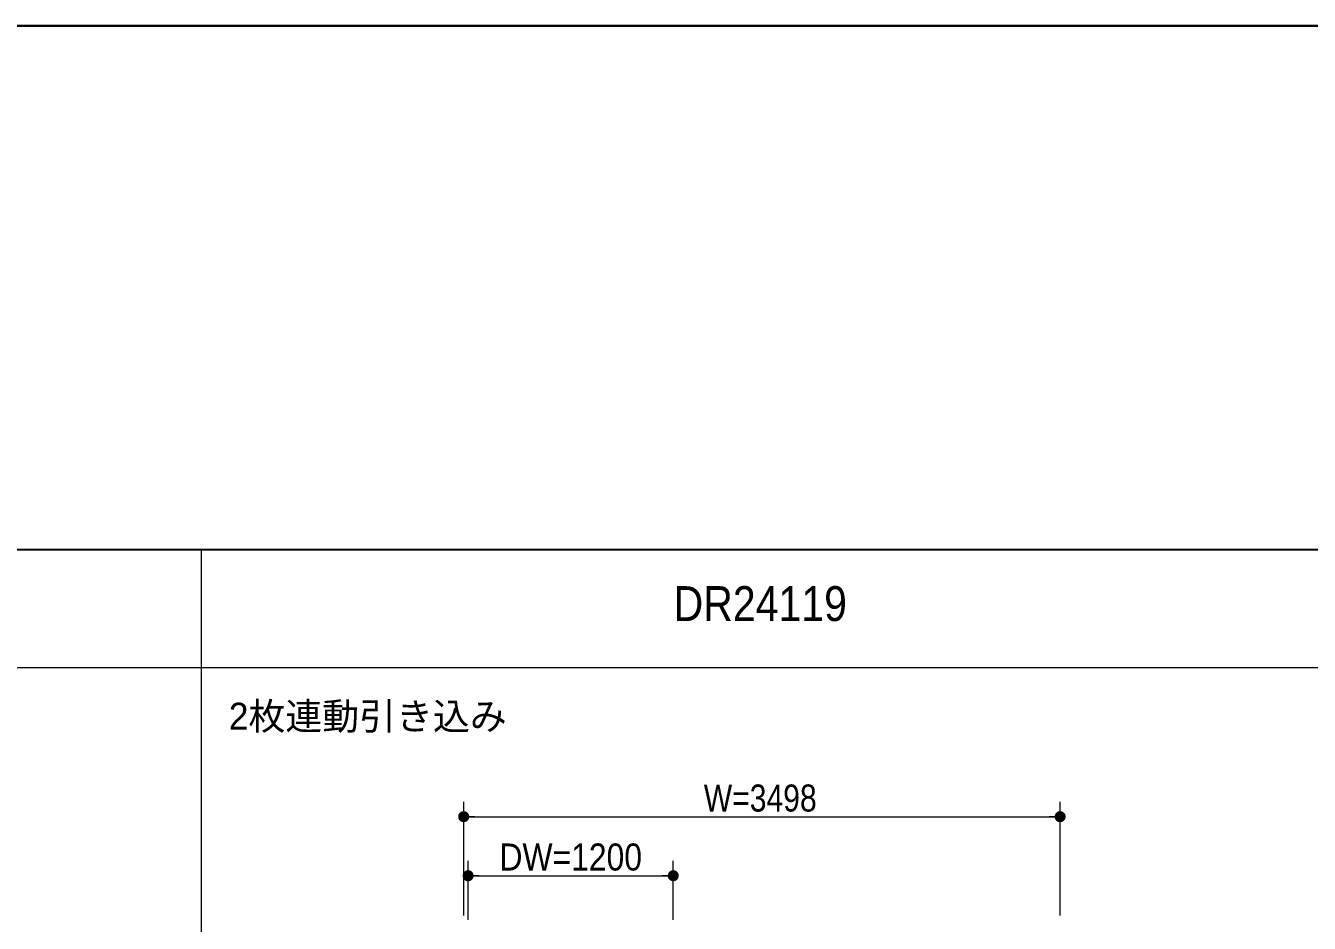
# Model space of a CAD drawing. Units: millimetres on the paper. Extents: x -303 to 303, y -152 to 152.
# Drawn here: x -215.3 to -128.3, y 77.7 to 138.5 of the extents above; entities that cross this region are included whole.
import ezdxf
from ezdxf.enums import TextEntityAlignment as Align

# ---------------------------------------------------------------- set-up
doc = ezdxf.new("R2010")
doc.units = ezdxf.units.MM
doc.header["$PDMODE"] = 32
doc.header["$PDSIZE"] = 0.5
for name, color, linetype, lineweight in [('0-0_3一般', 7, 'Continuous', 15), ('0-1_1図面枠', 7, 'Continuous', 20), ('0-2_2寸法-1', 7, 'Continuous', 15), ('0-3_0', 7, 'Continuous', 25)]:
    doc.layers.add(name, color=color, linetype=linetype, lineweight=lineweight)
doc.layers.add('0-4_Defpoints', color=7, linetype='Continuous')
doc.styles.add('ＭＳ Ｐゴシック', font='')
doc.styles.get('ＭＳ Ｐゴシック').set_extended_font_data('MS PGothic')

# ---------------------------------------------------------------- blocks, each defined once
blk = doc.blocks.new('グループ-3')
at = {"layer": '0-1_1図面枠', "lineweight": 35}
blk.add_lwpolyline([(-200, 138.5), (200, 138.5), (200, -138.5), (-200, -138.5)], close=True, dxfattribs=at)
blk = doc.blocks.new('図面枠')
at = {"layer": '0-1_1図面枠'}
blk.add_blockref('グループ-3', (0, 0), dxfattribs=at)
blk = doc.blocks.new('グループ-5')
at = {"layer": '0-0_3一般'}
for p, q in [((-114, 103), (-114, -107)), ((-190, 95), (190, 95))]:
    blk.add_line(p, q, dxfattribs=at)
at = {"layer": '0-0_3一般', "lineweight": 30}
blk.add_lwpolyline([(-190, 103), (190, 103), (190, -107), (-190, -107)], close=True, dxfattribs=at)
blk = doc.blocks.new('_Dot')
at = {"layer": '0-3_0'}
blk.add_line((-0.5, 0), (-1, 0), dxfattribs=at)
for points in [[(0, 0), (-0.5, 0), (-0.496, 0.063)], [(0, 0), (-0.496, -0.063), (-0.5, 0)], [(0, 0), (-0.496, 0.063), (-0.484, 0.124)], [(0, 0), (-0.484, -0.124), (-0.496, -0.063)], [(0, 0), (-0.484, 0.124), (-0.465, 0.184)], [(0, 0), (-0.465, -0.184), (-0.484, -0.124)], [(0, 0), (-0.465, 0.184), (-0.438, 0.241)], [(0, 0), (-0.438, -0.241), (-0.465, -0.184)], [(0, 0), (-0.438, 0.241), (-0.405, 0.294)], [(0, 0), (-0.405, -0.294), (-0.438, -0.241)], [(0, 0), (-0.405, 0.294), (-0.364, 0.342)], [(0, 0), (-0.364, -0.342), (-0.405, -0.294)], [(0, 0), (-0.364, 0.342), (-0.319, 0.385)], [(0, 0), (-0.319, -0.385), (-0.364, -0.342)], [(0, 0), (-0.319, 0.385), (-0.268, 0.422)], [(0, 0), (-0.268, -0.422), (-0.319, -0.385)], [(0, 0), (-0.268, 0.422), (-0.213, 0.452)], [(0, 0), (-0.213, -0.452), (-0.268, -0.422)], [(0, 0), (-0.213, 0.452), (-0.155, 0.476)], [(0, 0), (-0.155, -0.476), (-0.213, -0.452)], [(0, 0), (-0.155, 0.476), (-0.094, 0.491)], [(0, 0), (-0.094, -0.491), (-0.155, -0.476)], [(0, 0), (-0.094, 0.491), (-0.031, 0.499)], [(0, 0), (-0.031, -0.499), (-0.094, -0.491)], [(0, 0), (-0.031, 0.499), (0.031, 0.499)], [(0, 0), (0.031, -0.499), (-0.031, -0.499)], [(0, 0), (0.031, 0.499), (0.094, 0.491)], [(0, 0), (0.094, 0.491), (0.155, 0.476)], [(0, 0), (0.155, 0.476), (0.213, 0.452)], [(0, 0), (0.213, 0.452), (0.268, 0.422)], [(0, 0), (0.268, 0.422), (0.319, 0.385)], [(0, 0), (0.319, 0.385), (0.364, 0.342)], [(0, 0), (0.364, 0.342), (0.405, 0.294)], [(0, 0), (0.405, 0.294), (0.438, 0.241)], [(0, 0), (0.438, 0.241), (0.465, 0.184)], [(0, 0), (0.465, 0.184), (0.484, 0.124)], [(0, 0), (0.484, 0.124), (0.496, 0.063)], [(0, 0), (0.496, 0.063), (0.5, 0)], [(0, 0), (0.094, -0.491), (0.031, -0.499)], [(0, 0), (0.155, -0.476), (0.094, -0.491)], [(0, 0), (0.213, -0.452), (0.155, -0.476)], [(0, 0), (0.268, -0.422), (0.213, -0.452)], [(0, 0), (0.319, -0.385), (0.268, -0.422)], [(0, 0), (0.364, -0.342), (0.319, -0.385)], [(0, 0), (0.405, -0.294), (0.364, -0.342)], [(0, 0), (0.438, -0.241), (0.405, -0.294)], [(0, 0), (0.465, -0.184), (0.438, -0.241)], [(0, 0), (0.484, -0.124), (0.465, -0.184)], [(0, 0), (0.496, -0.063), (0.484, -0.124)], [(0, 0), (0.5, 0), (0.496, -0.063)]]:
    blk.add_solid(points, dxfattribs=at)

msp = doc.modelspace()

# ---------------------------------------------------------------- linework, layer by layer
at = {"layer": '0-2_2寸法-1'}
for p, q in [((-185.582, 78.2), (-185.582, 85.902)), ((-145.168, 78.2), (-145.168, 85.902)), ((-184.831, 84.902), (-145.919, 84.902)), ((-185.284, 77.902), (-185.284, 81.902)), ((-171.382, 77.902), (-171.382, 81.902)), ((-184.533, 80.902), (-172.133, 80.902))]:
    msp.add_line(p, q, dxfattribs=at)
at = {"layer": '0-4_Defpoints'}
for p in [(-145.168, 84.902), (-171.382, 80.902)]:
    msp.add_point(p, dxfattribs=at)

# ---------------------------------------------------------------- block references
at = {"layer": '0-0_3一般'}
msp.add_blockref('グループ-5', (-89.375, 0), dxfattribs=at)
at = {"layer": '0-1_1図面枠'}
msp.add_blockref('図面枠', (-89.375, 0), dxfattribs=at)
at = {"layer": '0-2_2寸法-1', "xscale": 0.7503418, "yscale": 0.7503418, "rotation": 180}
for p in [(-185.582, 84.902), (-185.284, 80.902)]:
    msp.add_blockref('_Dot', p, dxfattribs=at)
at = {"layer": '0-2_2寸法-1', "xscale": 0.7503418, "yscale": 0.7503418}
for p in [(-145.168, 84.902), (-171.382, 80.902)]:
    msp.add_blockref('_Dot', p, dxfattribs=at)

# ---------------------------------------------------------------- texts
at = {"layer": '0-0_3一般', "style": 'ＭＳ Ｐゴシック', "width": 0.9}
msp.add_text('DR24119', height=2.361, dxfattribs=at).set_placement((-171.359, 97.454), align=Align.BOTTOM_LEFT)
at = {"layer": '0-0_3一般', "style": 'ＭＳ Ｐゴシック'}
msp.add_text('2枚連動引き込み', height=1.833, dxfattribs=at).set_placement((-201.5, 90.242), align=Align.BOTTOM_LEFT)
at = {"layer": '0-2_2寸法-1', "style": 'ＭＳ Ｐゴシック'}
for s, width, p in [('W=3498', 0.85, (-169.313, 84.699)), ('DW=1200', 0.9, (-183.156, 80.704))]:
    msp.add_text(s, height=1.833, dxfattribs=dict(at, width=width)).set_placement(p, align=Align.BOTTOM_LEFT)

doc.saveas('drawing.dxf')
